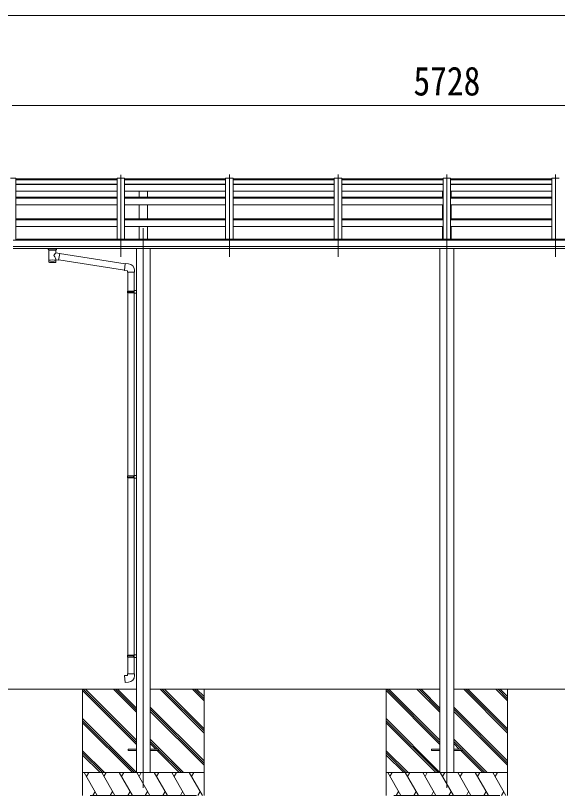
# Model space of a CAD drawing. Units: millimetres at full size, sheet at 1:40; details may follow other scales. Extents: x -11181 to 11305, y -7804 to 7716.
# Drawn here: x 3668 to 7238, y -4439 to 701 of the extents above; entities that cross this region are included whole.
import ezdxf
from ezdxf.enums import TextEntityAlignment as Align

# ---------------------------------------------------------------- set-up
doc = ezdxf.new("R2010")
doc.units = ezdxf.units.MM
doc.header["$LTSCALE"] = 40
for name, color, linetype, lineweight in [('0-0_0', 7, 'Continuous', 9), ('0-1_本体', 4, 'Continuous', 9), ('0-2_部品', 7, 'Continuous', 9), ('0-8_PARTS2', 2, 'Continuous', 9), ('0-A_寸法', 6, 'Continuous', 9)]:
    doc.layers.add(name, color=color, linetype=linetype, lineweight=lineweight)
doc.styles.add('ＭＳ ゴシック', font='')
doc.styles.get('ＭＳ ゴシック').set_extended_font_data('MS Gothic')

msp = doc.modelspace()

# ---------------------------------------------------------------- linework, layer by layer
at = {"layer": '0-0_0'}
for p, q in [((2826.73, -3739.43), (4464.33, -3739.43)), ((4109.53, -3739.43), (4109.53, -4439.43)), ((4464.33, -4103.74), (4109.53, -3748.94)), ((4464.33, -4089.6), (4114.16, -3739.43)), ((4464.33, -4075.45), (4128.3, -3739.43)), ((4464.33, -3891.61), (4312.15, -3739.43)), ((4464.33, -3877.47), (4326.29, -3739.43)), ((4464.33, -3863.32), (4340.44, -3739.43)), ((6464.33, -3739.43), (4554.73, -3739.43)), ((4909.53, -4028.44), (4620.52, -3739.43)), ((4909.53, -4014.3), (4634.66, -3739.43)), ((4909.53, -4000.16), (4648.8, -3739.43)), ((4909.53, -3816.31), (4832.65, -3739.43)), ((4909.53, -3802.17), (4846.79, -3739.43)), ((4909.53, -3788.02), (4860.94, -3739.43)), ((4909.53, -3739.43), (4909.53, -4439.43)), ((6109.53, -3739.43), (6109.53, -4439.43)), ((6464.33, -4103.74), (6109.53, -3748.94)), ((6464.33, -4089.6), (6114.16, -3739.43)), ((6464.33, -4075.45), (6128.3, -3739.43)), ((6464.33, -3891.61), (6312.15, -3739.43)), ((6464.33, -3877.47), (6326.29, -3739.43)), ((6464.33, -3863.32), (6340.44, -3739.43)), ((8464.33, -3739.43), (6554.73, -3739.43)), ((6909.53, -4028.44), (6620.52, -3739.43)), ((6909.53, -4014.3), (6634.66, -3739.43)), ((6909.53, -4000.16), (6648.8, -3739.43)), ((6909.53, -3816.31), (6832.65, -3739.43)), ((6909.53, -3802.17), (6846.79, -3739.43)), ((6909.53, -3788.02), (6860.94, -3739.43)), ((6909.53, -3739.43), (6909.53, -4439.43)), ((4909.53, -4212.29), (4554.73, -3857.49)), ((4909.53, -4226.43), (4554.73, -3871.63)), ((4909.53, -4240.57), (4554.73, -3885.77)), ((6909.53, -4212.29), (6554.73, -3857.49)), ((6909.53, -4226.43), (6554.73, -3871.63)), ((6909.53, -4240.57), (6554.73, -3885.77)), ((4464.33, -4287.59), (4109.53, -3932.79)), ((4452.03, -4289.43), (4109.53, -3946.93)), ((6464.33, -4287.59), (6109.53, -3932.79)), ((6452.03, -4289.43), (6109.53, -3946.93)), ((4437.89, -4289.43), (4109.53, -3961.07)), ((6437.89, -4289.43), (6109.53, -3961.07)), ((4774.54, -4289.43), (4554.73, -4069.62)), ((4605.89, -4134.92), (4554.73, -4083.76)), ((4591.75, -4134.92), (4554.73, -4097.9)), ((6774.54, -4289.43), (6554.73, -4069.62)), ((6605.89, -4134.92), (6554.73, -4083.76)), ((6591.75, -4134.92), (6554.73, -4097.9)), ((4254.04, -4289.43), (4109.53, -4144.92)), ((4239.9, -4289.43), (4109.53, -4159.06)), ((4746.26, -4289.43), (4600.75, -4143.92)), ((4760.4, -4289.43), (4609.53, -4138.56)), ((6254.04, -4289.43), (6109.53, -4144.92)), ((6239.9, -4289.43), (6109.53, -4159.06)), ((6746.26, -4289.43), (6600.75, -4143.92)), ((6760.4, -4289.43), (6609.53, -4138.56)), ((4225.76, -4289.43), (4109.53, -4173.2)), ((6225.76, -4289.43), (6109.53, -4173.2)), ((4109.53, -4289.43), (4909.53, -4289.43)), ((4206.42, -4439.43), (4119.82, -4289.43)), ((4149.82, -4289.43), (4134.82, -4315.41)), ((4321.89, -4439.43), (4235.29, -4289.43)), ((4265.29, -4289.43), (4250.29, -4315.41)), ((4437.36, -4439.43), (4350.76, -4289.43)), ((4365.76, -4315.41), (4380.76, -4289.43)), ((4552.83, -4439.43), (4466.23, -4289.43)), ((4481.23, -4315.41), (4496.23, -4289.43)), ((4668.3, -4439.43), (4581.7, -4289.43)), ((4596.7, -4315.41), (4611.7, -4289.43)), ((4783.77, -4439.43), (4697.17, -4289.43)), ((4712.17, -4315.41), (4727.17, -4289.43)), ((4899.24, -4439.43), (4812.64, -4289.43)), ((4827.64, -4315.41), (4842.64, -4289.43)), ((6109.53, -4289.43), (6909.53, -4289.43)), ((6206.42, -4439.43), (6119.82, -4289.43)), ((6149.82, -4289.43), (6134.82, -4315.41)), ((6321.89, -4439.43), (6235.29, -4289.43)), ((6265.29, -4289.43), (6250.29, -4315.41)), ((6437.36, -4439.43), (6350.76, -4289.43)), ((6365.76, -4315.41), (6380.76, -4289.43)), ((6552.83, -4439.43), (6466.23, -4289.43)), ((6481.23, -4315.41), (6496.23, -4289.43)), ((6668.3, -4439.43), (6581.7, -4289.43)), ((6596.7, -4315.41), (6611.7, -4289.43)), ((6783.77, -4439.43), (6697.17, -4289.43)), ((6712.17, -4315.41), (6727.17, -4289.43)), ((6899.24, -4439.43), (6812.64, -4289.43)), ((6827.64, -4315.41), (6842.64, -4289.43)), ((4191.42, -4413.45), (4176.43, -4439.43)), ((4306.89, -4413.45), (4291.9, -4439.43)), ((4422.36, -4413.45), (4407.37, -4439.43)), ((4537.83, -4413.45), (4522.84, -4439.43)), ((4653.3, -4413.45), (4638.3, -4439.43)), ((4768.78, -4413.45), (4753.78, -4439.43)), ((4884.24, -4413.45), (4869.25, -4439.43)), ((6191.42, -4413.45), (6176.43, -4439.43)), ((6306.9, -4413.45), (6291.9, -4439.43)), ((6422.37, -4413.45), (6407.37, -4439.43)), ((6537.83, -4413.45), (6522.84, -4439.43)), ((6653.3, -4413.45), (6638.3, -4439.43)), ((6768.78, -4413.45), (6753.78, -4439.43)), ((6884.24, -4413.45), (6869.25, -4439.43)), ((4859.53, -4439.43), (4159.53, -4439.43)), ((6859.53, -4439.43), (6159.53, -4439.43))]:
    msp.add_line(p, q, dxfattribs=at)
at = {"layer": '0-1_本体'}
for p, q in [((3635.23, -369.63), (3670.53, -369.63)), ((3670.53, -369.63), (3670.53, -780.21)), ((4336.53, -382.63), (3670.53, -382.63)), ((4336.53, -409.3), (3670.53, -409.3)), ((4336.53, -370.23), (4336.53, -773.3)), ((4336.53, -370.23), (4386.53, -370.23)), ((4386.53, -370.23), (4386.53, -773.3)), ((5050.8, -382.63), (4386.53, -382.63)), ((5050.8, -409.3), (4386.53, -409.3)), ((5050.8, -370.23), (5050.8, -769.81)), ((5050.8, -370.23), (5100.8, -370.23)), ((5100.8, -370.23), (5100.8, -769.81)), ((5766.8, -382.63), (5100.8, -382.63)), ((5766.8, -409.3), (5100.8, -409.3)), ((5766.8, -370.23), (5766.8, -773.3)), ((5766.8, -370.23), (5816.8, -370.23)), ((5816.8, -370.23), (5816.8, -773.3)), ((6484.53, -382.63), (5816.8, -382.63)), ((6484.53, -409.3), (5816.8, -409.3)), ((6484.53, -370.23), (6484.53, -773.3)), ((6484.53, -370.23), (6534.53, -370.23)), ((6534.53, -370.23), (6534.53, -773.3)), ((7200.53, -382.63), (6534.53, -382.63)), ((7200.53, -409.3), (6534.53, -409.3)), ((7200.53, -370.23), (7200.53, -773.3)), ((7200.53, -370.23), (7250.53, -370.23)), ((4336.53, -411.92), (3670.53, -411.92)), ((4336.53, -456.66), (3670.53, -456.66)), ((5050.8, -411.92), (4386.53, -411.92)), ((5050.8, -456.66), (4386.53, -456.66)), ((4482.03, -495.61), (4482.03, -456.93)), ((4537.03, -495.61), (4537.03, -456.93)), ((5766.8, -411.92), (5100.8, -411.92)), ((5766.8, -456.66), (5100.8, -456.66)), ((6484.53, -411.92), (5816.8, -411.92)), ((6484.53, -456.66), (5816.8, -456.66)), ((5847.2, -456.66), (5847.14, -456.66)), ((6482.03, -495.61), (6482.03, -456.93)), ((7200.53, -411.92), (6534.53, -411.92)), ((7200.53, -456.66), (6534.53, -456.66)), ((6537.03, -495.61), (6537.03, -456.93)), ((4336.53, -496.33), (3670.53, -496.33)), ((4336.53, -501.7), (3670.53, -501.7)), ((5050.8, -496.33), (4386.53, -496.33)), ((5050.8, -501.7), (4386.53, -501.7)), ((5766.8, -496.33), (5100.8, -496.33)), ((5766.8, -501.7), (5100.8, -501.7)), ((6484.53, -496.33), (5816.8, -496.33)), ((6484.53, -501.7), (5816.8, -501.7)), ((7200.53, -496.33), (6534.53, -496.33)), ((7200.53, -501.7), (6534.53, -501.7)), ((4336.53, -545.79), (3670.53, -545.79)), ((5050.8, -545.79), (4386.53, -545.79)), ((4482.03, -638.44), (4482.03, -545.79)), ((4537.03, -638.44), (4537.03, -545.79)), ((5766.8, -545.79), (5100.8, -545.79)), ((6484.53, -545.79), (5816.8, -545.79)), ((6482.03, -638.44), (6482.03, -545.79)), ((7200.53, -545.79), (6534.53, -545.79)), ((6537.03, -638.44), (6537.03, -545.79)), ((4336.53, -638.44), (3670.53, -638.44)), ((4336.53, -645.34), (3670.53, -645.34)), ((5050.8, -638.44), (4386.53, -638.44)), ((5050.8, -645.34), (4386.53, -645.34)), ((5766.8, -638.44), (5100.8, -638.44)), ((5766.8, -645.34), (5100.8, -645.34)), ((6484.53, -638.44), (5816.8, -638.44)), ((6484.53, -645.34), (5816.8, -645.34)), ((7200.53, -638.44), (6534.53, -638.44)), ((7200.53, -645.34), (6534.53, -645.34)), ((4336.53, -688.89), (3670.53, -688.89)), ((5050.8, -688.89), (4386.53, -688.89)), ((4482.03, -773.3), (4482.03, -688.89)), ((4537.03, -773.3), (4537.03, -688.89)), ((5766.8, -688.89), (5100.8, -688.89)), ((6484.53, -688.89), (5816.8, -688.89)), ((6482.03, -773.3), (6482.03, -688.89)), ((7200.53, -688.89), (6534.53, -688.89)), ((6537.03, -773.3), (6537.03, -688.89)), ((3652.03, -779.84), (9367.03, -779.84)), ((9367.03, -821.35), (3652.03, -821.35)), ((3675.53, -773.3), (9343.53, -773.3)), ((3675.53, -780.21), (3675.53, -773.5)), ((3652.03, -833.28), (9367.03, -833.21)), ((4464.33, -833.37), (4464.33, -4289.45)), ((4554.73, -833.37), (4554.73, -4289.45)), ((6464.33, -833.37), (6464.33, -4289.45)), ((6554.73, -833.37), (6554.73, -4289.45))]:
    msp.add_line(p, q, dxfattribs=at)
at = {"layer": '0-2_部品', "color": 4}
for p, q in [((3670.53, -375.72), (4336.53, -375.72)), ((4386.53, -375.72), (5050.8, -375.72)), ((5100.8, -375.72), (5766.8, -375.72)), ((5816.8, -375.72), (6484.53, -375.72)), ((6534.53, -375.72), (7200.53, -375.72)), ((4409.53, -4134.92), (4409.53, -4143.92)), ((4464.53, -4134.92), (4409.53, -4134.92)), ((4464.53, -4143.92), (4409.53, -4143.92)), ((4609.53, -4134.92), (4554.53, -4134.92)), ((4609.53, -4143.92), (4554.53, -4143.92)), ((4609.53, -4134.92), (4609.53, -4143.92)), ((6409.53, -4134.92), (6409.53, -4143.92)), ((6464.53, -4134.92), (6409.53, -4134.92)), ((6464.53, -4143.92), (6409.53, -4143.92)), ((6609.53, -4134.92), (6554.53, -4134.92)), ((6609.53, -4143.92), (6554.53, -4143.92)), ((6609.53, -4134.92), (6609.53, -4143.92))]:
    msp.add_line(p, q, dxfattribs=at)
at = {"layer": '0-2_部品'}
for p, q in [((3883.53, -840.39), (3883.53, -833.22)), ((3887.63, -844.89), (3887.62, -925.18)), ((3933.43, -862.46), (3933.43, -844.88)), ((3958.65, -866.37), (3933.43, -862.46)), ((3937.53, -840.39), (3937.53, -833.22)), ((3958.65, -866.37), (3951.63, -911.63)), ((4390.25, -935.28), (3958.36, -868.27)), ((3933.45, -925.18), (3933.43, -908.55)), ((3933.43, -908.81), (3951.63, -911.63)), ((4386.59, -977.21), (3951.92, -909.78)), ((4411.25, -935.23), (4390.42, -933.41)), ((4406.33, -990.98), (4452.33, -990.98)), ((4408.33, -991.97), (4408.33, -1114.74)), ((4450.33, -991.97), (4450.33, -1112.18)), ((4452.33, -990.98), (4452.33, -980.06)), ((4406.33, -1116.74), (4407.33, -1114.74)), ((4406.33, -1116.74), (4450.33, -1116.74)), ((4406.33, -1116.74), (4406.33, -1124.74)), ((4406.33, -1124.74), (4450.33, -1124.74)), ((4406.33, -1124.74), (4407.33, -1126.74)), ((4407.33, -1114.74), (4450.33, -1114.74)), ((4407.33, -1126.74), (4450.33, -1126.74)), ((4408.33, -1126.74), (4408.33, -2333.42)), ((4445.86, -1116.74), (4445.43, -1114.74)), ((4448.33, -1112.24), (4464.33, -1111.76)), ((4448.33, -1114.24), (4448.33, -1112.24)), ((4448.33, -1114.24), (4450.33, -1114.24)), ((4448.33, -1129.24), (4448.33, -1127.24)), ((4448.33, -1129.24), (4464.33, -1129.71)), ((4450.33, -1129.29), (4450.33, -2330.86)), ((4464.33, -1111.76), (4464.33, -1129.71)), ((4406.33, -2335.42), (4407.33, -2333.42)), ((4406.33, -2335.42), (4450.33, -2335.42)), ((4406.33, -2335.42), (4406.33, -2343.42)), ((4406.33, -2343.42), (4450.33, -2343.42)), ((4406.33, -2343.42), (4407.33, -2345.42)), ((4407.33, -2333.42), (4450.33, -2333.42)), ((4407.33, -2345.42), (4450.33, -2345.42)), ((4408.33, -2345.42), (4408.33, -3516.08)), ((4445.86, -2335.42), (4445.43, -2333.42)), ((4448.33, -2330.92), (4464.33, -2330.45)), ((4448.33, -2332.92), (4448.33, -2330.92)), ((4448.33, -2332.92), (4450.33, -2332.92)), ((4448.33, -2347.92), (4448.33, -2345.92)), ((4448.33, -2347.92), (4464.33, -2348.39)), ((4450.33, -2347.98), (4450.33, -3513.52)), ((4464.33, -2330.45), (4464.33, -2348.39)), ((4406.33, -3518.08), (4407.33, -3516.08)), ((4406.33, -3518.08), (4450.33, -3518.08)), ((4406.33, -3518.08), (4406.33, -3526.08)), ((4406.33, -3526.08), (4450.33, -3526.08)), ((4406.33, -3526.08), (4407.33, -3528.08)), ((4407.33, -3516.08), (4450.33, -3516.08)), ((4407.33, -3528.08), (4450.33, -3528.08)), ((4408.33, -3528.08), (4408.33, -3638.08)), ((4445.86, -3518.08), (4445.43, -3516.08)), ((4448.33, -3513.58), (4464.33, -3513.11)), ((4448.33, -3515.58), (4448.33, -3513.58)), ((4448.33, -3515.58), (4450.33, -3515.58)), ((4448.33, -3530.58), (4448.33, -3528.58)), ((4448.33, -3530.58), (4464.33, -3531.05)), ((4450.33, -3530.64), (4450.33, -3638.08)), ((4464.33, -3513.11), (4464.33, -3531.05)), ((4406.33, -3638.08), (4452.33, -3638.08)), ((4406.33, -3648.08), (4406.33, -3638.08)), ((4452.33, -3638.08), (4452.33, -3649))]:
    msp.add_line(p, q, dxfattribs=at)
for points in [[(3883.57, -840.45), (3883.55, -840.09), (3883.79, -839.13), (3884.31, -838.25), (3885.12, -837.41), (3886.23, -836.61), (3887.63, -835.89)], [(3883.57, -840.33), (3883.55, -840.69), (3883.79, -841.65), (3884.31, -842.53), (3885.12, -843.37), (3886.23, -844.17), (3887.63, -844.89)], [(3933.43, -835.9), (3933.67, -836), (3935.02, -836.73), (3936.13, -837.58), (3936.89, -838.44), (3937.35, -839.34), (3937.52, -840.23)], [(3933.43, -844.88), (3933.67, -844.79), (3935.02, -844.05), (3936.13, -843.2), (3936.89, -842.34), (3937.35, -841.44), (3937.52, -840.55)], [(4390.42, -933.41), (4386.41, -979.23), (4406.33, -980.98), (4406.33, -990.98)], [(4445.86, -1116.74), (4445.86, -1124.74), (4445.43, -1126.74)], [(4448.33, -1127.24), (4450.33, -1127.24), (4450.33, -1114.24)], [(4445.86, -2335.42), (4445.86, -2343.42), (4445.43, -2345.42)], [(4448.33, -2345.92), (4450.33, -2345.92), (4450.33, -2332.92)], [(4445.86, -3518.08), (4445.86, -3526.08), (4445.43, -3528.08)], [(4448.33, -3528.58), (4450.33, -3528.58), (4450.33, -3515.58)], [(4411.25, -3693.83), (4390.42, -3695.65), (4386.41, -3649.83), (4406.33, -3648.08)]]:
    msp.add_lwpolyline(points, dxfattribs=at)
for centre, radius, start, end in [((3900.6, -885.61), 51.38, 92.46126, 104.61963), ((3910.54, -989.74), 155.94, 85.53149, 94.46851), ((3920.49, -885.61), 51.38, 75.38037, 87.53874), ((4407.33, -980.06), 45, 0, 85), ((4407.33, -3649), 45, 275, 0)]:
    msp.add_arc(centre, radius, start, end, dxfattribs=at)
for centre, major_axis, ratio, start_param, end_param in [((3910.53, -846.08), (-22.91, -0.42), 0.072511, 4.711586, 6.2823824), ((3910.56, -844.45), (-22.91, -0.42), 0.072511, 4.711586, 6.2823824), ((3910.51, -844.46), (22.92, -0.42), 0.07247, 0.0008089, 1.5716053), ((3910.51, -846.08), (22.92, -0.42), 0.07247, 0.0008089, 1.5716053), ((3913.09, -884.66), (20.32, 22.25), 0.045535, 4.9756507, 6.2441899), ((3921.53, -840.39), (16, 0), 0.361356, 0, 0.0194874), ((3921.53, -840.39), (16, 0), 0.361356, 6.2636979, 6.2831853), ((3910.53, -925.18), (22.92, 0), 0.101955, 6.2829723, 9.4248207), ((3910.53, -925.18), (22.92, 0), 0.101955, 3.1415499, 6.2833984), ((3910.53, -912.74), (22.91, 0), 0.122865, 6.2831853, 9.424778), ((3910.53, -882.01), (-22.81, 26.62), 0.234429, 3.1563334, 4.5976381)]:
    msp.add_ellipse(centre, major_axis=major_axis, ratio=ratio, start_param=start_param, end_param=end_param, dxfattribs=at)
at = {"layer": '0-8_PARTS2'}
for p, q in [((4361.53, -349.5), (4361.53, -889.36)), ((5077.53, -889.36), (5077.53, -345.52)), ((5793.53, -889.36), (5793.53, -345.52)), ((6509.53, -889.36), (6509.53, -345.52)), ((7225.53, -889.36), (7225.53, -345.52)), ((4509.53, -700.56), (4509.53, -4389.46)), ((6509.53, -700.56), (6509.53, -4389.46))]:
    msp.add_line(p, q, dxfattribs=at)
at = {"layer": '0-A_寸法'}
for p, q in [((-2102.46, 700.93), (9393.53, 700.93)), ((9373.53, 109.14), (3645.53, 109.14))]:
    msp.add_line(p, q, dxfattribs=at)

# ---------------------------------------------------------------- texts
at = {"layer": '0-A_寸法', "color": 7, "style": 'ＭＳ ゴシック', "width": 0.85}
msp.add_text('5728', height=190.6, dxfattribs=at).set_placement((6289.53, 117.14), align=Align.BOTTOM_LEFT)

doc.saveas('drawing.dxf')
